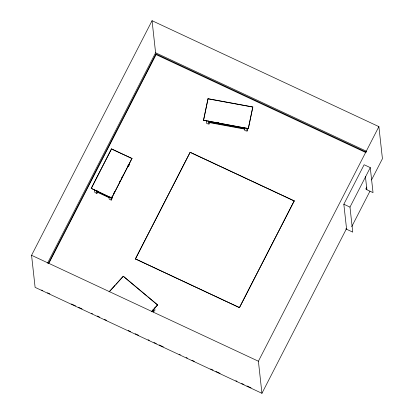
<?xml version="1.0" encoding="UTF-8"?>
<svg xmlns="http://www.w3.org/2000/svg" width="414" height="414" viewBox="0 0 414 414"><rect width="100%" height="100%" fill="white"/><g stroke="black" fill="none" stroke-linecap="round" stroke-linejoin="round"><path stroke-width="0.62" d="M203.522 120.251L208.025 98.703L252.825 106.952L248.338 128.625L203.522 120.251L248.338 128.625M203.538 120.381L208.025 98.703M206.446 120.593L206.783 123.641L209.018 124.05L209.36 122.435M219.912 123.258L219.824 123.688L215.342 122.865L215.42 122.306L216.538 122.508M226.882 124.573L226.722 125.349L226.608 124.324M244.865 127.574L244.638 128.65L208.801 122.052M244.524 127.605L244.86 130.653L247.101 131.062L247.551 128.909M248.322 128.5L252.825 106.952M346.528 228.611L261.943 393.3L35.107 287.368L31.567 255.293L152.057 20.7L378.893 126.632L382.432 158.707L371.529 179.94M47.512 263.216L155.597 52.775L152.057 20.7M48.448 263.371L156.011 53.944L366.002 152.016M48.816 263.433L156.083 54.586L156.011 53.944M91.225 188.365L111.511 148.874L131.983 158.433L111.713 198.058L91.225 188.365L111.713 198.058M91.24 188.494L111.511 148.874M97.186 190.445L96.679 191.434L108.965 197.173M94.583 190.042L94.853 192.479L96.902 193.436L97.663 191.956M113.255 194.316L114.73 191.444M119.449 182.253L120.039 181.104M121.514 178.232L122.699 175.934M127.714 166.169L128.304 165.02M111.697 197.928L131.983 158.433M108.913 196.733L109.182 199.17L111.231 200.128L112.246 198.156L112.044 196.324M135.388 258.89L190.155 152.254L294.24 200.862L239.483 307.623L135.388 258.89L239.483 307.623M135.404 259.019L190.155 152.254M239.473 307.498L294.24 200.862M261.943 393.3L258.403 361.225L378.893 126.632M346.601 229.252L343.837 204.237L364.123 164.741L370.266 167.613L373.03 192.629L366.069 189.379L365.997 188.737L366.871 187.03M345.783 228.87L352.744 232.119L349.98 207.103L370.266 167.613M351.729 226.681L369.956 191.196M109.073 291.865L123.305 276.216L157.605 304.906L151.581 311.675M109.519 291.523L115.123 285.355M115.987 284.408L123.305 276.216M151.565 311.551L157.605 304.906M151.922 311.349L153.216 309.926M151.974 311.809L153.268 310.386M152.58 311.209L153.439 311.923L154.95 310.267L154.681 307.83M208.035 98.832L252.204 106.962M217.66 122.715L218.778 122.922M208.853 122.513L244.69 129.111M155.597 52.775L366.649 151.338M156.083 54.586L366.074 152.657M365.997 188.737L366.814 189.12M343.837 204.237L349.98 207.103M190.171 152.383L294.256 200.992M111.521 149.004L131.999 158.562M96.731 191.894L109.011 197.633M31.567 255.293L258.403 361.225M41.669 290.059L42.839 290.602M47.517 292.791L49.856 293.883M71.498 303.99L75.591 305.899M78.515 307.266L82.029 308.906M91.385 313.279L92.555 313.822M97.233 316.011L99.577 317.103M104.256 319.287L106.595 320.379M128.237 330.486L130.576 331.578M135.254 333.767L138.768 335.402M148.124 339.775L149.294 340.324M153.972 342.507L156.311 343.599M159.24 344.965L163.333 346.875M179.127 354.255L180.297 354.798M186.145 357.53L187.314 358.079M191.992 360.263L194.332 361.355M210.71 369.003L213.05 370.095M215.973 371.461L220.072 373.376M235.861 380.751L237.036 381.294M241.714 383.483L244.053 384.575M246.977 385.941L251.07 387.851M123.32 276.345L146.841 296.02M147.819 296.838L157.62 305.035M365.396 176.292L366.887 189.762M246.765 128.014L247.101 131.062M219.824 123.688L215.342 122.865M208.682 121.007L209.018 124.05M153.17 309.486L153.439 311.923M129.354 163.364L129.489 164.586L128.475 166.557L128.273 164.731M110.895 197.08L111.231 200.128M96.565 190.388L96.902 193.436"/></g></svg>
